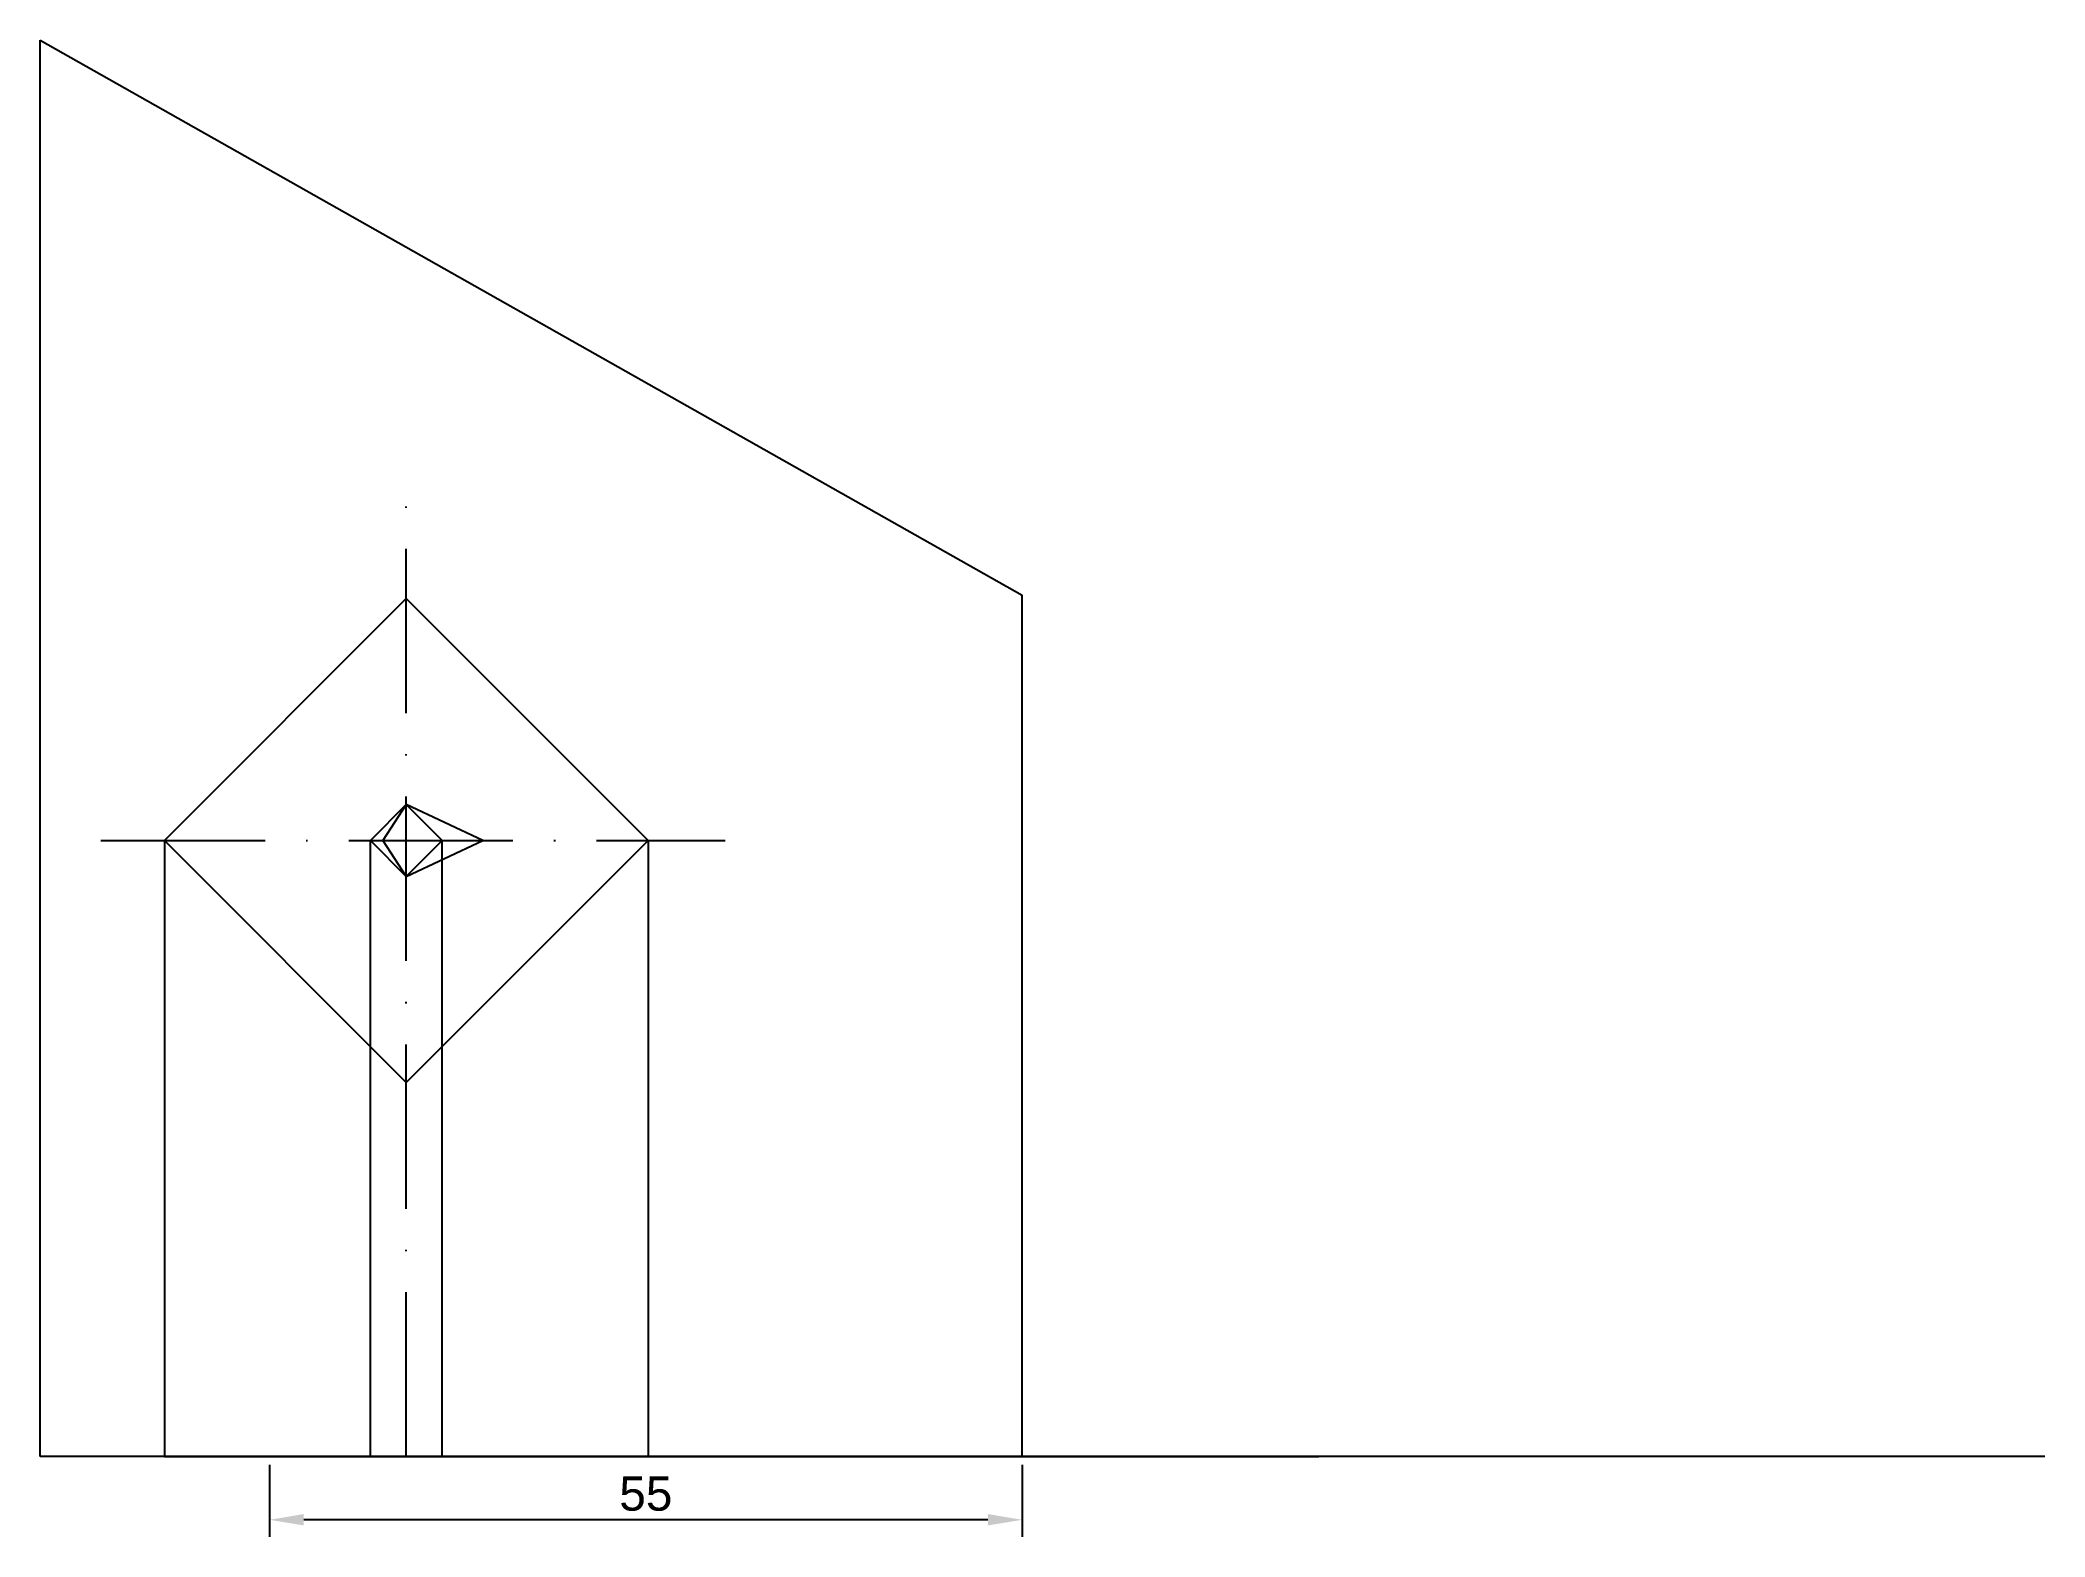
# Model space of a CAD drawing. Header units: millimetres. Extents: x -17 to 130, y -6 to 103.
import ezdxf

# ---------------------------------------------------------------- set-up
doc = ezdxf.new("R2010")
doc.units = ezdxf.units.MM
doc.linetypes.add('ACAD_ISO10W100', pattern=[18, 12, -3, 0, -3])
doc.styles.get("Standard").update_dxf_attribs({"font": 'arial.ttf'})
doc.dimstyles.new('ISO-25', dxfattribs={"dimtxt": 2.5, "dimasz": 2.5, "dimexe": 1.25, "dimexo": 0.625, "dimtad": 1, "dimtxsty": 'Standard', "dimcen": 2.5, "dimadec": 0, "dimazin": 0, "dimtfac": 1, "dimtmove": 0, "dimatfit": 3, "dimfxl": 1, "dimarcsym": 0})

# ---------------------------------------------------------------- blocks, each defined once
blk = doc.blocks.new('*D4')
at = {"color": 0, "lineweight": -2, "transparency": 16777216}
for p, q in [((0, -0.62), (0, -5.88)), ((55, -0.62), (55, -5.88)), ((52.5, -4.63), (2.5, -4.63))]:
    blk.add_line(p, q, dxfattribs=at)
at = {"color": 0, "transparency": 16777216}
for points in [[(2.5, -4.21), (2.5, -5.04), (0, -4.63)], [(52.5, -4.21), (52.5, -5.04), (55, -4.63)]]:
    blk.add_solid(points, dxfattribs=at)
at = {"layer": 'Defpoints', "color": 0, "transparency": 16777216}
for p in [(0, 0), (55, 0), (0, -4.63)]:
    blk.add_point(p, dxfattribs=at)
at = {"color": 0, "transparency": 16777216, "insert": (27.5, -2.73), "char_height": 2.5, "attachment_point": 5}
blk.add_mtext('55', dxfattribs=at)

msp = doc.modelspace()

# ---------------------------------------------------------------- linework, layer by layer
at = {"color": 5}
for p, q in [((-16.759, 0, 86.215), (-16.759, 103.467, 86.215)), ((-16.759, 103.467, 86.215), (55, 62.92)), ((55, 0), (55, 62.92)), ((8.287, 0, 56.124), (69.357, 0, 106.954)), ((10, 0, 54.066), (71.07, 0, 104.895)), ((15.592, 0, 47.347), (76.662, 0, 98.177))]:
    msp.add_line(p, q, dxfattribs=at)
at = {"linetype": 'ACAD_ISO10W100'}
for p, q in [((10, 0), (10, 69.758)), ((-12.31, 45), (33.302, 45)), ((10, 0), (10, 0, 96.502))]:
    msp.add_line(p, q, dxfattribs=at)
for p, q in [((10, 47.623), (7.377, 45)), ((10, 45), (10, 47.623)), ((12.623, 45), (10, 47.623)), ((-7.678, 45), (-7.678, 0)), ((7.377, 45), (10, 42.377)), ((10, 42.377), (10, 45)), ((10, 42.377), (12.623, 45)), ((27.678, 45), (27.678, 0)), ((10, 0), (-8, 0)), ((10, 0, 20), (-7.678, 0, 20)), ((0, 0), (0, 0, 0.682)), ((28, 0), (10, 0)), ((27.678, 0, 20), (10, 0, 20)), ((27.678, 0, 20), (10, 0, 60)), ((27.678, 0), (27.678, 0, 20)), ((-7.678, 0), (-7.678, 0, 20)), ((-7.678, 0, 20), (10, 0, 60)), ((7.377, 0, 54.066), (12.623, 0, 54.066)), ((10, 0, 10), (10, 0, 50))]:
    msp.add_line(p, q)
at = {"color": 1}
for p, q in [((10, 47.623, 54.066), (8.287, 45, 56.124)), ((15.592, 45, 47.347), (10, 47.623, 54.066)), ((8.287, 45, 56.124), (10, 42.377, 54.066)), ((10, 42.377, 54.066), (15.592, 45, 47.347))]:
    msp.add_line(p, q, dxfattribs=at)
at = {"color": 3}
for p, q in [((7.377, 0), (7.377, 45)), ((12.623, 0), (12.623, 45))]:
    msp.add_line(p, q, dxfattribs=at)
at = {"color": 5, "extrusion": (0, -1, -2.22045e-16)}
for p, q in [((55, 0), (-16.759, 0, 86.215)), ((28, 0), (55, 0))]:
    msp.add_line(p, q, dxfattribs=at)
at = {"extrusion": (0, -1, -2.22045e-16)}
for p, q in [((10, 0, 10), (10, 0, 50)), ((129.725, 0, 34.424), (34.576, 0, 148.741))]:
    msp.add_line(p, q, dxfattribs=at)
at = {"color": 3, "extrusion": (0, -1, -2.22045e-16)}
for p, q in [((12.623, 0, 54.066), (12.623, 0, 20)), ((12.623, 0, 20), (12.623, 0)), ((7.377, 0, 54.066), (7.377, 0, 20)), ((7.377, 0, 20), (7.377, 0))]:
    msp.add_line(p, q, dxfattribs=at)
at = {"color": 6, "extrusion": (1.10871e-15, 1, -1.11427e-15)}
for p, q in [((69.054, 0, 103.218), (71.07, 0, 104.895)), ((71.07, 0, 104.895), (73.086, 0, 106.573))]:
    msp.add_line(p, q, dxfattribs=at)
at = {"color": 1, "extrusion": (1.10871e-15, 1, -1.11427e-15)}
for p, q in [((69.357, 0, 106.954), (69.054, 0, 103.218)), ((69.054, 0, 103.218), (76.662, 0, 98.177)), ((73.086, 0, 106.573), (69.357, 0, 106.954)), ((76.662, 0, 98.177), (73.086, 0, 106.573))]:
    msp.add_line(p, q, dxfattribs=at)
msp.add_lwpolyline([(-7.678, 45), (10, 27.322), (27.678, 45), (10, 62.678)], close=True)

# ---------------------------------------------------------------- dimensions: what is measured, and where the dimension line sits
dim = msp.add_linear_dim(base=(0, -4.627), p1=(55, 0), p2=(0, 0), dimstyle='ISO-25')
dim.commit()
dim.dimension.update_dxf_attribs({"geometry": '*D4', "text_midpoint": (27.5, -2.731)})

doc.saveas('drawing.dxf')
